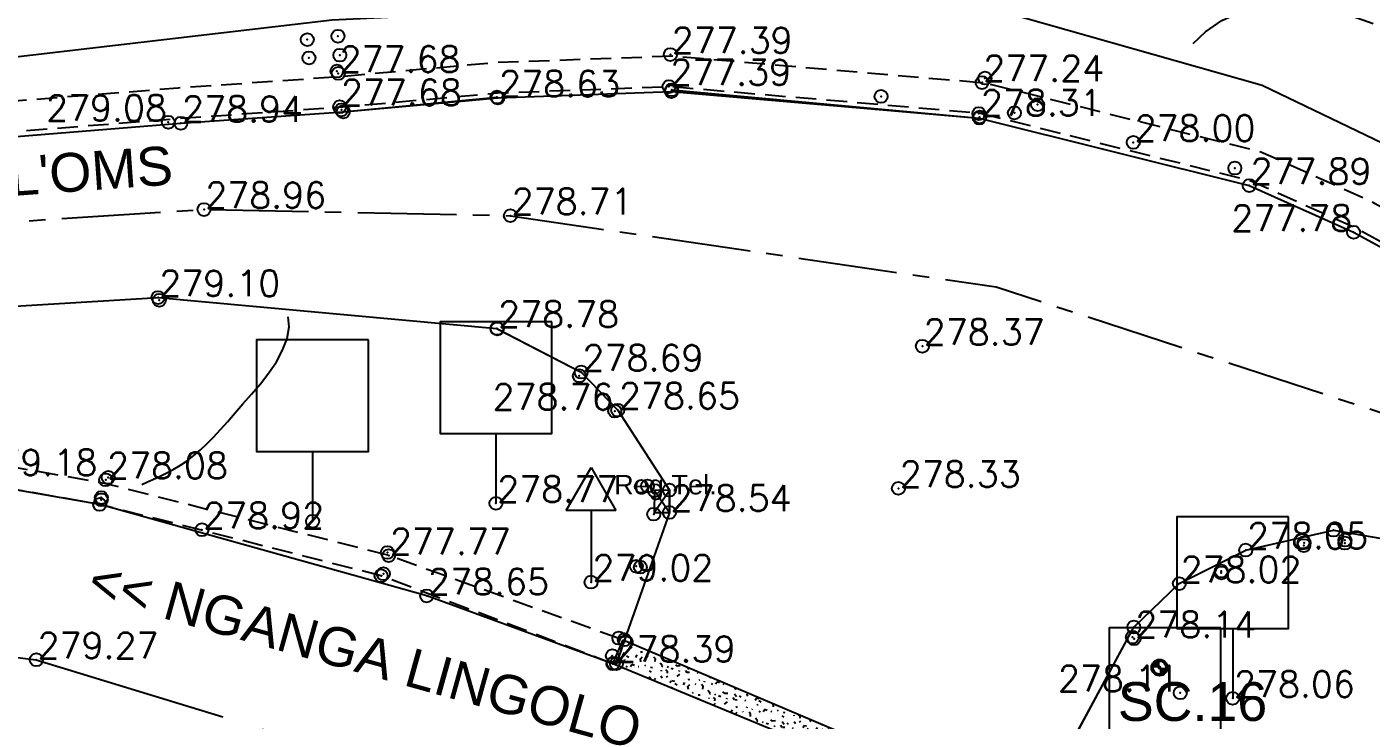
# Model space of a CAD drawing. Header units: millimetres. Extents: x 524954 to 526204, y 9523489 to 9524010.
# Drawn here: x 525199 to 525250.8, y 9523768.8 to 9523795.5 of the extents above; entities that cross this region are included whole.
import ezdxf
from ezdxf.enums import TextEntityAlignment as Align

# ---------------------------------------------------------------- set-up
doc = ezdxf.new("R2010")
doc.units = ezdxf.units.MM
doc.header["$PDMODE"] = 32
doc.header["$PDSIZE"] = 0.5
doc.linetypes.add('AXES2', pattern=[28.575, 19.05, -3.175, 3.175, -3.175])
doc.linetypes.add('CACHE2', pattern=[4.7625, 3.175, -1.5875])
for name, color, linetype in [('Axe_Route_Existante', 1, 'AXES2'), ('Bord_Route_Existante', 6, 'Continuous'), ('Caniveau', 5, 'CACHE2'), ('CN_01_00', 3, 'Continuous'), ('CN_02_00', 4, 'Continuous'), ('Regard', 5, 'Continuous'), ('Signalisation', 7, 'Continuous'), ('TopoAlt', 3, 'Continuous'), ('TopoAlt polygo', 7, 'Continuous'), ('TOPOJIS', 7, 'Continuous'), ('TOPOJIS polygo', 1, 'Continuous'), ('TopoMat polygo', 1, 'Continuous'), ('Toponomie', 7, 'CACHE2')]:
    doc.layers.add(name, color=color, linetype=linetype)
doc.layers.add('Bord_Route_Existante_POLY3D', color=6, linetype='Continuous', plot=False)
doc.layers.add('Trottoir', color=7, linetype='Continuous', true_color=0xff6666)
doc.styles.add('Arial 1.0', font='arial.ttf', dxfattribs={"width": 0.99, "height": 1})
doc.styles.add('Simplex 1.0', font='Simplex.shx', dxfattribs={"width": 0.99, "height": 1})
doc.styles.get("Standard").update_dxf_attribs({"font": 'arial.ttf'})

# ---------------------------------------------------------------- blocks, each defined once
blk = doc.blocks.new('TCPOINT M')
at = {"color": 0}
blk.add_point((0, 0), dxfattribs=at)
at = {"layer": 'TopoAlt', "style": 'Simplex 1.0', "width": 0.99}
blk.add_attdef('ALT', (0.15, 0.15), '', height=1, dxfattribs=at)
blk = doc.blocks.new('r022')
at = {"color": 0, "linetype": 'Continuous'}
for p, q in [((-0.958868, 2.75992), (0.00084, 4.41882)), ((0.00084, 4.41882), (0.958868, 2.75992)), ((0.958868, 2.75992), (-0.958868, 2.75992)), ((0, 2.75992), (0, 0.25))]:
    blk.add_line(p, q, dxfattribs=at)
at = {"color": 0}
blk.add_circle((0, 0), 0.25, dxfattribs=at)
blk = doc.blocks.new('TCPOINT polygo')
at = {"color": 0, "const_width": 0.075}
blk.add_lwpolyline([(0, 0.0375, 1), (0, -0.0375, 1)], format="xyb", close=True, dxfattribs=at)
at = {"color": 0}
blk.add_point((0, 0), dxfattribs=at)
at = {"layer": 'TopoAlt polygo', "style": 'Arial 1.0', "width": 0.99}
blk.add_attdef('ALT', (0.15, 0.15), '', height=2, dxfattribs=at)
at = {"layer": 'TopoMat polygo', "style": 'Arial 1.0', "width": 0.99}
blk.add_attdef('MAT', text='', height=2, dxfattribs=at).set_placement((0.15, -2.5), align=Align.TOP_LEFT)
blk = doc.blocks.new('t014')
at = {"color": 0, "const_width": 1.249375}
for points in [[(0, 0.625313, 0.414214), (-0.625313, 0, 1)], [(0, -0.625312, 0.414214), (0.625313, 0, 0.414214)]]:
    blk.add_lwpolyline(points, format="xyb", dxfattribs=at)
at = {"color": 0}
blk.add_circle((0, 0), 1.25, dxfattribs=at)

msp = doc.modelspace()

# ---------------------------------------------------------------- hatches: boundary and pattern name
at = {"layer": 'Caniveau', "linetype": 'ByBlock', "ltscale": 0.25}
h = msp.add_hatch(dxfattribs=at)
h.set_pattern_fill('HAIE', color=256, scale=1.5, angle=15, style=0)
h.set_pattern_definition([(124.29004622, (1.014315, 0.277555), (-15.293218087377, 22.30173716473923), [0.0905085, -31.69392165]), (176.565051177, (0.2734, 1.4903), (-1.448888739435, -0.388228567652), [0.094695, -4.64872149026]), (121.927513064, (0.17885, 1.496014), (-10.8425263371845, 17.28263934204195), [0.10269, -35.95975584045]), (126.250505507, (0.631744, 0.169275), (-4.8389203171242, 6.4679865618761), [0.1297425, -28.8400693737]), (43.4429286244, (0.21172, 0.96068), (13.6084047277852, 12.96384668075138), [0.11664, -40.82539219185]), (98.6598082541, (0.22912, 0.84592), (-0.3882285676543, 1.448888739434), [0.11607, -13.4670077072]), (43.0724869359, (0.83904, 1.70824), (16.1179536390994, 15.18919255559585), [0.0726255, -25.4273745]), (84.4439547804, (1.2538, 0.40807), (0.2842030364745, 4.7348947859612), [0.07305, -12.74295561798]), (137.905242923, (1.256676, 0.479656), (-4.0624631818282, 3.57020908299136), [0.086475, -30.28621009695]), (150, (1.2926, 0.6264), (-1.44888873943, -0.38822856765), [0.0544155, -2.06690484356]), (171.250505507, (1.131025, 1.543215), (-25.89981980446587, 3.93056409362894), [0.116805, -40.85269585125]), (60, (0.9734, 1.4876), (-0.38822856765, 1.44888873943), [0.084633, -2.03668734356]), (63.3664606634, (1.04099, 1.2846), (7.0363926348268, 14.3087098890701), [0.05142, -18.0109718682]), (49.6951535312, (1.11781, 1.03094), (11.7712874207194, 14.02450685250895), [0.067575, -23.6495074512]), (143.290163192, (0.422714, 1.609965), (-7.7366977959753, 5.69152942658283), [0.06918, -36.2419753107]), (87.2553283749, (0.785944, 0.848996), (1.60119268767716, 34.5931522410971), [0.11217, -39.2610442452]), (130.346175942, (0.79134, 0.96101), (-2.2253458747472, 2.50954891121583), [0.08988, -31.4458140624]), (130.016893478, (1.06139, 0.69732), (-2.2253458747352, 2.5095489112154), [0.13194, -24.6974780358]), (56.1859251657, (1.03597, 0.65945), (1.060660171784, 1.837117307093), [0.045405, -15.89981371905]), (78.434948823, (1.0232, 0.49226), (-0.388228567653, 1.448888739434), [0.0286695, -3.32543246625]), (146.185925166, (0.63713, 0.44636), (-1.8371173070985, 1.0606601717743), [0.090855, -15.85436371905]), (174.44395478, (0.67993, 0.61705), (-4.7348947859592, 0.2842030365075), [0.073053, -12.74295261798]), (34.7988763545, (0.392334, 0.69927), (14.38486186310108, 10.06606920187948), [0.050085, -39.8059057668]), (131.565051177, (0.5082, 1.0268), (-1.837117307086, 1.060660171782), [0.0286695, -3.32543246625]), (60, (0.6443, 1.196), (-0.38822856765, 1.44888873943), [0.0362775, -2.08504284356]), (71.309932474, (0.8487, 1.12684), (0.672431604126, 3.28600604652), [0.0308685, -5.3774584132]), (146.185925166, (0.60991, 1.45669), (-1.8371173070985, 1.0606601717743), [0.045465, -15.89975371905]), (15, (0.216, 1.2225), (-0.38822856765, 1.44888873943), [0.075, -1.425]), (161.309932474, (0.03296, 0.1739), (-3.28600604652, 0.672431604126), [0.092355, -5.3159719132]), (158.130102354, (-0.01632, 0.7048), (-5.123123353604, 1.73309177592), [0.106836, -7.393164]), (51.3843518158, (-0.178414, 0.66585), (4.63086925477394, 5.8995804889095), [0.1008255, -35.3004456636]), (151.73570459, (-0.18076, 0.988105), (-29.0056483458238, 15.52167400838734), [0.099864, -34.91798859]), (40.7099537808, (-0.21255, 1.33803), (2.5095489112126, 2.2253458747396), [0.13764, -44.81233219125]), (142.405356631, (0.18647, 0.29455), (-19.53585877371486, 14.9532679362278), [0.0915, -32.0099018385]), (60, (0.2564, 0.0833), (-0.38822856765, 1.44888873943), [0.0423165, -2.07900384355]), (168.434948823, (0.15775, 0.6497), (-1.448888739433, -0.388228567656), [0.0381525, -3.31594946625]), (182.471192291, (0.30467, 0.29967), (-7.632672264823, -0.492254098855), [0.11832, -13.71099668593]), (60, (0.0374, 1.0194), (-0.38822856765, 1.44888873943), [0.1060665, -2.01525384356])])
h.paths.add_polyline_path([(525221.969, 9523771.863), (525232.243, 9523767.51), (525237.635, 9523764.809), (525237.194, 9523764.043), (525231.929, 9523766.65), (525221.578, 9523770.941)])

# ---------------------------------------------------------------- linework, layer by layer
at = {"layer": 'Axe_Route_Existante', "ltscale": 0.5, "flags": 128}
msp.add_lwpolyline([(524973.101, 9523802.49), (525007.26, 9523792.779), (525027.54, 9523787.364), (525056.127, 9523779.755), (525082.674, 9523773.102), (525107.546, 9523770.048), (525120.684, 9523770.139), (525151.777, 9523772.648), (525176.899, 9523773.894), (525199.324, 9523771.095), (525218.337, 9523765.264), (525227.192, 9523761.534), (525233.843, 9523758.094), (525246.468, 9523751.167), (525256.506, 9523745.531), (525267.014, 9523739.694), (525277.691, 9523733.704), (525288.849, 9523727.299), (525294.632, 9523724.022), (525301.927, 9523719.966), (525310.691, 9523715.333), (525328.32, 9523705.784), (525328.32, 9523705.784), (525337.316, 9523700.691), (525351.138, 9523692.703), (525363.696, 9523685.45), (525368.801, 9523682.627), (525375.475, 9523679.109), (525390.225, 9523670.468), (525400.9, 9523665.019), (525419.619, 9523658.456), (525435.368, 9523656.046), (525454.334, 9523656.625), (525476.288, 9523660.734), (525488.784, 9523664.768), (525501.859, 9523668.012), (525521.809, 9523675.315), (525541.116, 9523687.802), (525552.62, 9523697.708), (525562.351, 9523710.18), (525568.681, 9523722.572), (525575.059, 9523738.704), (525576.995, 9523751.051), (525577.798, 9523776.069), (525576.166, 9523799.52), (525574.181, 9523815.429), (525572.049, 9523834.204), (525569.92, 9523851.041), (525567.326, 9523868.19), (525565.579, 9523885.379), (525563.689, 9523903.219), (525561.356, 9523920.701), (525558.839, 9523938.161)], dxfattribs=at)
at = {"layer": 'Axe_Route_Existante', "ltscale": 0.2, "flags": 128}
msp.add_lwpolyline([(525160.389, 9523785.573), (525205.797, 9523788.476), (525217.621, 9523788.238), (525236.372, 9523785.487), (525254.986, 9523779.404), (525273.087, 9523770.44), (525292.33, 9523759.946), (525308.092, 9523751.255), (525324.048, 9523742.079), (525331.063, 9523738.206), (525341.621, 9523732.26), (525352.065, 9523726.389), (525361.763, 9523720.953), (525371.128, 9523715.674), (525380.291, 9523710.543), (525400.244, 9523698.831), (525414.858, 9523691.369), (525425.413, 9523686.737), (525431.187, 9523683.889)], dxfattribs=at)
at = {"layer": 'Bord_Route_Existante', "flags": 128}
for points in [[(525221.578, 9523770.941), (525214.394, 9523773.56), (525201.773, 9523777.091), (525187.993, 9523779.477), (525178.148, 9523780.174), (525172.157, 9523780.555), (525166.33, 9523780.26), (525154.489, 9523779.368), (525145.368, 9523778.551), (525120.497, 9523776.02), (525106.173, 9523774.773), (525099.776, 9523775.298), (525085.501, 9523777.091), (525074.621, 9523779.414), (525059.705, 9523783.331), (525044.394, 9523787.379), (525028.625, 9523791.594), (525012.747, 9523795.824), (524999.188, 9523799.53), (524974.162, 9523806.373)], [(525119.054, 9523785.177), (525127.352, 9523785.549), (525130.904, 9523785.78), (525144.393, 9523787.326), (525157.15, 9523788.454), (525159.646, 9523788.59), (525186.395, 9523790.309), (525194.259, 9523790.953), (525204.903, 9523791.806), (525211.169, 9523792.244), (525217.137, 9523792.785), (525223.837, 9523793.03), (525235.719, 9523792.006), (525246.137, 9523789.401), (525250.161, 9523787.597), (525257.166, 9523783.785)], [(525119.151, 9523778.983), (525131.181, 9523779.552), (525145.544, 9523780.818), (525160.271, 9523782.251), (525175.138, 9523783.168), (525185.569, 9523783.964), (525204.023, 9523785.078), (525217.099, 9523783.886), (525220.353, 9523782.2), (525221.764, 9523780.731), (525223.757, 9523777.646), (525223.758, 9523776.783), (525223.758, 9523776.783), (525222.02, 9523771.867), (525221.713, 9523770.949), (525221.578, 9523770.941)], [(525260.296, 9523750.907), (525249.386, 9523756.998), (525249.386, 9523756.998), (525237.175, 9523763.898), (525237.194, 9523764.044), (525241.682, 9523772.358), (525243.437, 9523774.035), (525246.002, 9523775.33), (525249.388, 9523776.099), (525253.199, 9523775.441)]]:
    msp.add_lwpolyline(points, dxfattribs=at)
at = {"layer": 'Bord_Route_Existante_POLY3D'}
for points in [[(525119.054, 9523785.177, 281.47), (525127.352, 9523785.549, 281.18), (525130.904, 9523785.78, 281.09), (525141.031, 9523786.975, 280.74), (525144.393, 9523787.326, 280.62), (525157.15, 9523788.454, 280.25), (525159.646, 9523788.59, 280.16), (525173.021, 9523789.449, 279.82), (525186.395, 9523790.309, 279.47), (525194.259, 9523790.953, 279.16), (525204.903, 9523791.806, 278.94), (525211.169, 9523792.244, 278.76), (525217.103, 9523792.815, 278.74), (525217.137, 9523792.785, 278.63), (525223.837, 9523793.03, 278.44), (525223.846, 9523793.096, 278.57), (525235.719, 9523792.006, 278.18), (525246.137, 9523789.401, 277.89), (525250.161, 9523787.597, 277.78), (525257.166, 9523783.785, 277.56)], [(525160.271, 9523782.251, 280.43), (525175.138, 9523783.168, 280.05), (525185.569, 9523783.964, 279.63), (525204.023, 9523785.078, 279.1), (525217.099, 9523783.886, 278.78), (525217.113, 9523783.869, 278.77), (525220.353, 9523782.2, 278.69), (525221.764, 9523780.731, 278.65), (525223.757, 9523777.646, 278.58), (525223.758, 9523776.783, 278.54), (525222.02, 9523771.867, 278.39), (525221.713, 9523770.949, 278.36), (525221.593, 9523770.961, 278.39), (525221.578, 9523770.941, 278.37), (525214.394, 9523773.56, 278.65), (525201.773, 9523777.091, 279.03), (525187.993, 9523779.477, 279.49), (525178.148, 9523780.174, 279.78), (525172.157, 9523780.555, 279.98), (525172.077, 9523780.612, 279.04), (525166.33, 9523780.26, 280.19)], [(525260.296, 9523750.907, 277.14), (525249.386, 9523756.998, 277.46), (525237.175, 9523763.898, 277.84), (525237.194, 9523764.044, 277.83), (525237.634, 9523764.809, 277.82), (525241.682, 9523772.358, 277.98), (525243.437, 9523774.035, 278.02), (525246.002, 9523775.33, 278.05), (525249.388, 9523776.099, 278), (525253.199, 9523775.441, 277.91)]]:
    msp.add_polyline3d(points, dxfattribs=at)
at = {"layer": 'Caniveau', "ltscale": 0.25, "flags": 128}
for points in [[(524978.921, 9523818.749), (525007.12, 9523808.984), (525050.049, 9523797.236), (525059.403, 9523794.608), (525066.071, 9523792.798), (525071.256, 9523791.666), (525075.778, 9523790.605), (525082.17, 9523789.332), (525091.46, 9523787.968), (525094.462, 9523787.615), (525106.129, 9523786.717), (525119.032, 9523786.55), (525127.277, 9523786.92), (525130.781, 9523787.148), (525144.254, 9523788.692), (525157.053, 9523789.824), (525159.565, 9523789.96), (525186.295, 9523791.678), (525194.148, 9523792.321), (525204.801, 9523793.175), (525211.059, 9523793.613), (525217.049, 9523794.156), (525223.871, 9523794.405), (525235.946, 9523793.365), (525246.588, 9523790.704), (525250.771, 9523788.828), (525257.796, 9523785.005), (525267.26, 9523779.721), (525275.934, 9523774.674), (525286.15, 9523769.083)], [(524978.535, 9523817.634), (525006.771, 9523807.856), (525049.734, 9523796.099), (525059.089, 9523793.471), (525065.79, 9523791.652), (525070.996, 9523790.516), (525075.528, 9523789.452), (525081.969, 9523788.169), (525091.305, 9523786.798), (525094.348, 9523786.441), (525106.076, 9523785.538), (525119.051, 9523785.37), (525127.341, 9523785.742), (525130.887, 9523785.973), (525144.373, 9523787.518), (525157.137, 9523788.647), (525159.635, 9523788.783), (525186.381, 9523790.501), (525194.243, 9523791.145), (525204.889, 9523791.999), (525211.154, 9523792.437), (525217.124, 9523792.978), (525223.842, 9523793.224), (525235.751, 9523792.198), (525246.2, 9523789.585), (525250.247, 9523787.77), (525257.255, 9523783.957), (525267.01, 9523778.976), (525275.314, 9523773.67), (525285.519, 9523767.841)], [(524975.141, 9523808.618), (525000.68, 9523801.804), (525030.01, 9523793.854), (525045.477, 9523789.732), (525059.166, 9523786.012), (525065.902, 9523784.25), (525084.094, 9523779.959), (525088.525, 9523779.269), (525107.014, 9523777.537), (525120.727, 9523777.307), (525124.339, 9523777.743), (525144.189, 9523779.476), (525152.038, 9523780.016), (525158.051, 9523780.697), (525172.163, 9523781.399), (525172.115, 9523781.335), (525186.089, 9523780.714), (525201.95, 9523777.916), (525212.887, 9523775.146), (525221.806, 9523771.933), (525221.948, 9523771.873)], [(525221.578, 9523770.941), (525212.633, 9523774.341), (525201.773, 9523777.091), (525185.999, 9523779.874), (525185.993, 9523779.938), (525172.157, 9523780.555), (525158.119, 9523779.856), (525152.114, 9523779.177), (525144.255, 9523778.635), (525124.426, 9523776.904), (525120.771, 9523776.463), (525106.967, 9523776.694), (525088.421, 9523778.432), (525083.932, 9523779.131), (525065.698, 9523783.432), (525058.949, 9523785.198), (525045.258, 9523788.918), (525029.791, 9523793.04), (525029.791, 9523793.04), (525029.791, 9523793.04), (525029.791, 9523793.04), (525000.461, 9523800.99), (524974.924, 9523807.804)]]:
    msp.add_lwpolyline(points, dxfattribs=at)
at = {"layer": 'Caniveau', "linetype": 'ByBlock', "ltscale": 0.25, "flags": 128}
msp.add_lwpolyline([(525221.969, 9523771.863), (525232.243, 9523767.51), (525237.635, 9523764.809), (525237.194, 9523764.043), (525231.929, 9523766.65), (525221.578, 9523770.941)], close=True, dxfattribs=at)
at = {"layer": 'CN_01_00', "elevation": 279, "flags": 128}
msp.add_lwpolyline([(525203.395, 9523777.859), (525203.589, 9523777.952), (525203.824, 9523778.059), (525204.076, 9523778.176), (525204.341, 9523778.304), (525204.612, 9523778.446), (525204.884, 9523778.603), (525205.151, 9523778.78), (525205.409, 9523778.976), (525205.661, 9523779.194), (525205.912, 9523779.433), (525206.166, 9523779.695), (525206.427, 9523779.979), (525206.7, 9523780.286), (525206.99, 9523780.617), (525207.301, 9523780.973), (525207.634, 9523781.352), (525207.973, 9523781.753), (525208.298, 9523782.171), (525208.591, 9523782.603), (525208.832, 9523783.046), (525209.001, 9523783.495), (525209.079, 9523783.947), (525209.051, 9523784.333)], dxfattribs=at)
at = {"layer": 'CN_02_00', "elevation": 278, "flags": 128}
msp.add_lwpolyline([(525243.969, 9523794.88), (525244.453, 9523795.335), (525245.076, 9523795.769), (525245.782, 9523796.097), (525246.569, 9523796.294), (525247.419, 9523796.367), (525248.305, 9523796.327), (525249.2, 9523796.187), (525250.081, 9523795.958), (525250.92, 9523795.653)], dxfattribs=at)
at = {"layer": 'Regard', "flags": 128}
for points in [[(525223.757, 9523777.646), (525223.183, 9523777.628), (525223.164, 9523776.782), (525223.758, 9523776.783)], [(525223.164, 9523776.782), (525223.757, 9523777.646)], [(525223.183, 9523777.628), (525223.758, 9523776.783)], [(525223.758, 9523776.783), (525223.757, 9523777.646)]]:
    msp.add_lwpolyline(points, dxfattribs=at)
at = {"layer": 'Signalisation', "color": 0, "linetype": 'Continuous'}
for p, q in [((525217.064, 9523779.826), (525217.064, 9523777.136)), ((525217.064, 9523779.826), (525217.064, 9523777.136)), ((525209.986, 9523779.133, 278.79), (525209.986, 9523776.443, 278.79)), ((525220.737, 9523776.784), (525220.737, 9523774.094)), ((525245.498, 9523772.299, 278.06), (525245.498, 9523769.609, 278.06))]:
    msp.add_line(p, q, dxfattribs=at)
at = {"layer": 'Signalisation', "color": 0}
for points in [[(525219.221, 9523784.141), (525214.906, 9523784.141), (525214.906, 9523779.826), (525219.221, 9523779.826)], [(525219.221, 9523784.141), (525214.907, 9523784.141), (525214.907, 9523779.826), (525219.221, 9523779.826)]]:
    msp.add_lwpolyline(points, close=True, dxfattribs=at)
for points, elevation in [([(525212.144, 9523783.448), (525207.829, 9523783.448), (525207.829, 9523779.133), (525212.144, 9523779.133)], 278.79), ([(525247.656, 9523776.614), (525243.341, 9523776.614), (525243.341, 9523772.299), (525247.656, 9523772.299)], 278.06), ([(525245.041, 9523772.33), (525240.726, 9523772.33), (525240.726, 9523768.015), (525245.041, 9523768.015)], 277.91)]:
    msp.add_lwpolyline(points, close=True, dxfattribs=dict(at, elevation=elevation))
at = {"layer": 'Trottoir', "ltscale": 0.25, "flags": 128}
msp.add_lwpolyline([(525109.407, 9523788.924), (525126.934, 9523789.003), (525126.934, 9523789.003), (525140.593, 9523790.596), (525194.008, 9523793.838), (525194.008, 9523793.838), (525194.008, 9523793.838), (525194.008, 9523793.838), (525194.008, 9523793.838), (525210.743, 9523795.795), (525210.743, 9523795.795), (525210.743, 9523795.795), (525223.913, 9523796.423), (525236.56, 9523796.129), (525246.634, 9523793.271), (525254.607, 9523789.446), (525268.338, 9523781.556), (525268.338, 9523781.556), (525283.706, 9523772.799), (525283.706, 9523772.799), (525283.706, 9523772.799)], dxfattribs=at)

# ---------------------------------------------------------------- block references
at = {"layer": 'Signalisation'}
msp.add_blockref('r022', (525220.737, 9523774.094), dxfattribs=at)
at = {"layer": 'TOPOJIS'}
for p in [(525209.78, 9523795.033, 279.02), (525210.966, 9523795.166, 279.01), (525211.039, 9523794.435, 278.99), (525209.844, 9523794.328, 278.98), (525210.929, 9523793.82, 278.9), (525235.933, 9523793.548, 278.32), (525223.837, 9523793.03, 278.44), (525223.846, 9523793.096, 278.57), (525231.929, 9523792.843, 278.22), (525211.1, 9523792.321, 278.86), (525217.103, 9523792.815, 278.74), (525237.969, 9523792.526, 277.07), (525211.169, 9523792.244, 278.76), (525235.7, 9523792.179, 277.26), (525235.719, 9523792.006, 278.18), (525237.074, 9523792.205, 278.09), (525245.579, 9523790.075, 276.84), (525204.07, 9523784.974, 279.21), (525217.113, 9523783.869, 278.77), (525220.281, 9523782.059, 278.8), (525202.101, 9523778.136, 279.02), (525222.68, 9523777.789, 278.7), (525222.913, 9523777.804, 278.61), (525201.832, 9523777.27, 279.02), (525201.834, 9523777.355, 278.07), (525223.183, 9523777.628, 278.59), (525223.757, 9523777.646, 278.58), (525201.773, 9523777.091, 279.03), (525209.986, 9523776.443, 278.79), (525223.155, 9523776.717, 278.57), (525249.388, 9523776.099, 278), (525249.827, 9523775.716, 278.08), (525212.874, 9523775.237, 278.69), (525248.243, 9523775.505, 278.14), (525248.251, 9523775.612, 278.13), (525249.824, 9523775.599, 278.08), (525222.481, 9523774.704, 278.63), (525222.637, 9523774.675, 278.5), (525212.633, 9523774.341, 278.68), (525212.72, 9523774.415, 277.76), (525245.053, 9523774.45, 278.19), (525245.057, 9523774.52, 278.19), (525241.682, 9523772.358, 277.98), (525221.806, 9523771.933, 277.48), (525222.02, 9523771.867, 278.39), (525241.624, 9523771.969, 278.14), (525221.555, 9523771.253, 277.44), (525221.578, 9523770.941, 278.37), (525221.713, 9523770.949, 278.36)]:
    msp.add_blockref('TCPOINT M', p, dxfattribs=at)
ref = msp.add_blockref('TCPOINT M', (525223.798, 9523794.457, 277.39), dxfattribs=at)
ref.add_attrib('ALT', '277.39', (525223.848, 9523794.507, 277.39), dxfattribs={"layer": 'TopoAlt', "height": 1, "style": 'Simplex 1.0', "width": 0.99})
ref = msp.add_blockref('TCPOINT M', (525210.979, 9523793.728, 277.68), dxfattribs=at)
ref.add_attrib('ALT', '277.68', (525211.029, 9523793.778, 277.68), dxfattribs={"layer": 'TopoAlt', "height": 1, "style": 'Simplex 1.0', "width": 0.99})
ref = msp.add_blockref('TCPOINT M', (525223.742, 9523793.22, 277.39), dxfattribs=at)
ref.add_attrib('ALT', '277.39', (525223.792, 9523793.27, 277.39), dxfattribs={"layer": 'TopoAlt', "height": 1, "style": 'Simplex 1.0', "width": 0.99})
ref = msp.add_blockref('TCPOINT M', (525235.822, 9523793.376, 277.24), dxfattribs=at)
ref.add_attrib('ALT', '277.24', (525235.872, 9523793.426, 277.24), dxfattribs={"layer": 'TopoAlt', "height": 1, "style": 'Simplex 1.0', "width": 0.99})
ref = msp.add_blockref('TCPOINT M', (525217.137, 9523792.785, 278.63), dxfattribs=at)
ref.add_attrib('ALT', '278.63', (525217.187, 9523792.835, 278.63), dxfattribs={"layer": 'TopoAlt', "height": 1, "style": 'Simplex 1.0', "width": 0.99})
ref = msp.add_blockref('TCPOINT M', (525211.032, 9523792.443, 277.68), dxfattribs=at)
ref.add_attrib('ALT', '277.68', (525211.082, 9523792.493, 277.68), dxfattribs={"layer": 'TopoAlt', "height": 1, "style": 'Simplex 1.0', "width": 0.99})
ref = msp.add_blockref('TCPOINT M', (525235.728, 9523792.047, 278.31), dxfattribs=at)
ref.add_attrib('ALT', '278.31', (525235.778, 9523792.097, 278.31), dxfattribs={"layer": 'TopoAlt', "height": 1, "style": 'Simplex 1.0', "width": 0.99})
ref = msp.add_blockref('TCPOINT M', (525204.419, 9523791.845, 279.08), dxfattribs=at)
ref.add_attrib('ALT', '279.08', dxfattribs={"layer": 'TopoAlt', "height": 1, "style": 'Simplex 1.0', "width": 0.99}).set_placement((525204.369, 9523791.895, 279.08), align=Align.RIGHT)
ref = msp.add_blockref('TCPOINT M', (525204.903, 9523791.806, 278.94), dxfattribs=at)
ref.add_attrib('ALT', '278.94', (525204.953, 9523791.856, 278.94), dxfattribs={"layer": 'TopoAlt', "height": 1, "style": 'Simplex 1.0', "width": 0.99})
ref = msp.add_blockref('TCPOINT M', (525241.658, 9523791.067, 278), dxfattribs=at)
ref.add_attrib('ALT', '278.00', (525241.708, 9523791.117, 278), dxfattribs={"layer": 'TopoAlt', "height": 1, "style": 'Simplex 1.0', "width": 0.99})
ref = msp.add_blockref('TCPOINT M', (525246.137, 9523789.401, 277.89), dxfattribs=at)
ref.add_attrib('ALT', '277.89', (525246.187, 9523789.451, 277.89), dxfattribs={"layer": 'TopoAlt', "height": 1, "style": 'Simplex 1.0', "width": 0.99})
ref = msp.add_blockref('TCPOINT M', (525205.797, 9523788.476, 278.96), dxfattribs=at)
ref.add_attrib('ALT', '278.96', (525205.847, 9523788.526, 278.96), dxfattribs={"layer": 'TopoAlt', "height": 1, "style": 'Simplex 1.0', "width": 0.99})
ref = msp.add_blockref('TCPOINT M', (525217.621, 9523788.238, 278.71), dxfattribs=at)
ref.add_attrib('ALT', '278.71', (525217.671, 9523788.288, 278.71), dxfattribs={"layer": 'TopoAlt', "height": 1, "style": 'Simplex 1.0', "width": 0.99})
ref = msp.add_blockref('TCPOINT M', (525250.161, 9523787.597, 277.78), dxfattribs=at)
ref.add_attrib('ALT', '277.78', dxfattribs={"layer": 'TopoAlt', "height": 1, "style": 'Simplex 1.0', "width": 0.99}).set_placement((525250.111, 9523787.647, 277.78), align=Align.RIGHT)
ref = msp.add_blockref('TCPOINT M', (525204.023, 9523785.078, 279.1), dxfattribs=at)
ref.add_attrib('ALT', '279.10', (525204.073, 9523785.128, 279.1), dxfattribs={"layer": 'TopoAlt', "height": 1, "style": 'Simplex 1.0', "width": 0.99})
ref = msp.add_blockref('TCPOINT M', (525217.099, 9523783.886, 278.78), dxfattribs=at)
ref.add_attrib('ALT', '278.78', (525217.149, 9523783.936, 278.78), dxfattribs={"layer": 'TopoAlt', "height": 1, "style": 'Simplex 1.0', "width": 0.99})
ref = msp.add_blockref('TCPOINT M', (525233.523, 9523783.199, 278.37), dxfattribs=at)
ref.add_attrib('ALT', '278.37', (525233.573, 9523783.249, 278.37), dxfattribs={"layer": 'TopoAlt', "height": 1, "style": 'Simplex 1.0', "width": 0.99})
ref = msp.add_blockref('TCPOINT M', (525220.353, 9523782.2, 278.69), dxfattribs=at)
ref.add_attrib('ALT', '278.69', (525220.403, 9523782.25, 278.69), dxfattribs={"layer": 'TopoAlt', "height": 1, "style": 'Simplex 1.0', "width": 0.99})
ref = msp.add_blockref('TCPOINT M', (525221.65, 9523780.696, 278.76), dxfattribs=at)
ref.add_attrib('ALT', '278.76', dxfattribs={"layer": 'TopoAlt', "height": 1, "style": 'Simplex 1.0', "width": 0.99}).set_placement((525221.6, 9523780.746, 278.76), align=Align.RIGHT)
ref = msp.add_blockref('TCPOINT M', (525221.764, 9523780.731, 278.65), dxfattribs=at)
ref.add_attrib('ALT', '278.65', (525221.814, 9523780.781, 278.65), dxfattribs={"layer": 'TopoAlt', "height": 1, "style": 'Simplex 1.0', "width": 0.99})
ref = msp.add_blockref('TCPOINT M', (525196.963, 9523778.165, 279.18), dxfattribs=at)
ref.add_attrib('ALT', '279.18', (525197.013, 9523778.215, 279.18), dxfattribs={"layer": 'TopoAlt', "height": 1, "style": 'Simplex 1.0', "width": 0.99})
ref = msp.add_blockref('TCPOINT M', (525202.006, 9523778.043, 278.08), dxfattribs=at)
ref.add_attrib('ALT', '278.08', (525202.056, 9523778.093, 278.08), dxfattribs={"layer": 'TopoAlt', "height": 1, "style": 'Simplex 1.0', "width": 0.99})
ref = msp.add_blockref('TCPOINT M', (525232.597, 9523777.713, 278.33), dxfattribs=at)
ref.add_attrib('ALT', '278.33', (525232.647, 9523777.763, 278.33), dxfattribs={"layer": 'TopoAlt', "height": 1, "style": 'Simplex 1.0', "width": 0.99})
ref = msp.add_blockref('TCPOINT M', (525217.064, 9523777.136, 278.77), dxfattribs=at)
ref.add_attrib('ALT', '278.77', (525217.114, 9523777.186, 278.77), dxfattribs={"layer": 'TopoAlt', "height": 1, "style": 'Simplex 1.0', "width": 0.99})
ref = msp.add_blockref('TCPOINT M', (525223.758, 9523776.783, 278.54), dxfattribs=at)
ref.add_attrib('ALT', '278.54', (525223.808, 9523776.833, 278.54), dxfattribs={"layer": 'TopoAlt', "height": 1, "style": 'Simplex 1.0', "width": 0.99})
ref = msp.add_blockref('TCPOINT M', (525205.718, 9523776.115, 278.92), dxfattribs=at)
ref.add_attrib('ALT', '278.92', (525205.768, 9523776.165, 278.92), dxfattribs={"layer": 'TopoAlt', "height": 1, "style": 'Simplex 1.0', "width": 0.99})
ref = msp.add_blockref('TCPOINT M', (525212.924, 9523775.116, 277.77), dxfattribs=at)
ref.add_attrib('ALT', '277.77', (525212.974, 9523775.166, 277.77), dxfattribs={"layer": 'TopoAlt', "height": 1, "style": 'Simplex 1.0', "width": 0.99})
ref = msp.add_blockref('TCPOINT M', (525246.002, 9523775.33, 278.05), dxfattribs=at)
ref.add_attrib('ALT', '278.05', (525246.052, 9523775.38, 278.05), dxfattribs={"layer": 'TopoAlt', "height": 1, "style": 'Simplex 1.0', "width": 0.99})
ref = msp.add_blockref('TCPOINT M', (525220.737, 9523774.094, 279.02), dxfattribs=at)
ref.add_attrib('ALT', '279.02', (525220.787, 9523774.144, 279.02), dxfattribs={"layer": 'TopoAlt', "height": 1, "style": 'Simplex 1.0', "width": 0.99})
ref = msp.add_blockref('TCPOINT M', (525243.437, 9523774.035, 278.02), dxfattribs=at)
ref.add_attrib('ALT', '278.02', (525243.487, 9523774.085, 278.02), dxfattribs={"layer": 'TopoAlt', "height": 1, "style": 'Simplex 1.0', "width": 0.99})
ref = msp.add_blockref('TCPOINT M', (525214.394, 9523773.56, 278.65), dxfattribs=at)
ref.add_attrib('ALT', '278.65', (525214.444, 9523773.61, 278.65), dxfattribs={"layer": 'TopoAlt', "height": 1, "style": 'Simplex 1.0', "width": 0.99})
ref = msp.add_blockref('TCPOINT M', (525241.69, 9523771.908, 278.14), dxfattribs=at)
ref.add_attrib('ALT', '278.14', (525241.74, 9523771.958, 278.14), dxfattribs={"layer": 'TopoAlt', "height": 1, "style": 'Simplex 1.0', "width": 0.99})
ref = msp.add_blockref('TCPOINT M', (525199.324, 9523771.095, 279.27), dxfattribs=at)
ref.add_attrib('ALT', '279.27', (525199.374, 9523771.145, 279.27), dxfattribs={"layer": 'TopoAlt', "height": 1, "style": 'Simplex 1.0', "width": 0.99})
ref = msp.add_blockref('TCPOINT M', (525221.593, 9523770.961, 278.39), dxfattribs=at)
ref.add_attrib('ALT', '278.39', (525221.643, 9523771.011, 278.39), dxfattribs={"layer": 'TopoAlt', "height": 1, "style": 'Simplex 1.0', "width": 0.99})
ref = msp.add_blockref('TCPOINT M', (525243.471, 9523769.82, 278.11), dxfattribs=at)
ref.add_attrib('ALT', '278.11', dxfattribs={"layer": 'TopoAlt', "height": 1, "style": 'Simplex 1.0', "width": 0.99}).set_placement((525243.421, 9523769.87, 278.11), align=Align.RIGHT)
ref = msp.add_blockref('TCPOINT M', (525245.498, 9523769.609, 278.06), dxfattribs=at)
ref.add_attrib('ALT', '278.06', (525245.548, 9523769.659, 278.06), dxfattribs={"layer": 'TopoAlt', "height": 1, "style": 'Simplex 1.0', "width": 0.99})
at = {"layer": 'TOPOJIS polygo'}
ref = msp.add_blockref('TCPOINT polygo', (525242.673, 9523770.795, 278.25), dxfattribs=at)
ref.add_attrib('MAT', 'SC.16', (525241.065, 9523768.735, 278.25), dxfattribs={"layer": 'TopoMat polygo', "height": 1.5, "style": 'Arial 1.0', "width": 0.99})
ref.add_attrib('ALT', '278.25', dxfattribs={"layer": 'TopoAlt polygo', "height": 1.5, "style": 'Arial 1.0', "width": 0.99}).set_placement((525240.72, 9523768.378, 278.25), align=Align.TOP_LEFT)
at = {"layer": 'TOPOJIS polygo', "xscale": 0.25, "yscale": 0.25, "zscale": 0.25}
msp.add_blockref('t014', (525242.673, 9523770.795, 278.251), dxfattribs=at)

# ---------------------------------------------------------------- texts
at = {"layer": 'Toponomie', "char_height": 1.5, "width": 42.68298, "attachment_point": 1}
for s, insert, rotation in [("\\pxqc;<< CITE DE L'OMS", (525174.16, 9523788.755), 4.1226), ('\\pxqc;<< NGANGA LINGOLO', (525191.66, 9523777.751), 344.4432)]:
    msp.add_mtext(s, dxfattribs=dict(at, insert=insert, rotation=rotation))
at = {"layer": 'Toponomie', "insert": (525221.624, 9523778.229), "char_height": 0.75, "width": 42.68298, "attachment_point": 1}
msp.add_mtext('Reg Tel.', dxfattribs=at)

doc.saveas('drawing.dxf')
